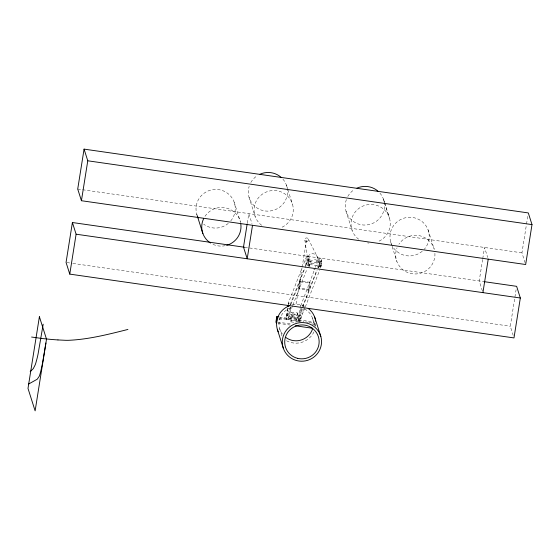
<?xml version="1.0" encoding="UTF-8"?>
<svg xmlns="http://www.w3.org/2000/svg" width="560" height="560" viewBox="0 0 560 560"><rect width="100%" height="100%" fill="white"/><g stroke="black" fill="none" stroke-linecap="round" stroke-linejoin="round"><path stroke-width="0.42" stroke-dasharray="2.8 2.1" d="M318.22 267.505L321.608 258.811L320.334 268.471L321.608 258.811L318.892 258.419L315.504 267.113M292.572 305.83L290.374 311.416L288.169 319.809L286.811 319.62L287.868 307.888M287.91 308.014L286.811 319.62M288.204 304.493L288.33 302.988L301.966 268.226M288.169 319.809L288.533 315.427L290.374 306.593M290.71 307.398L290.374 311.416L287.658 311.031L288.757 308.231M290.955 304.381L305.536 266.448M305.046 307.622L299.313 321.412L297.955 321.216L298.326 316.834L300.153 308M299.313 321.412L299.684 317.03L303.534 305.172L317.086 270.403M300.482 308.805L300.146 312.823L297.955 321.216M300.734 305.788L315.217 267.834M303.24 308.693L302.862 313.215L300.146 312.823L302.33 307.23M303.408 306.677L303.534 305.172L300.818 304.78L300.321 307.195M288.176 304.619L288.33 302.988L291.039 303.38L290.542 305.788M305.816 265.72L309.225 257.033L307.951 266.693L309.379 265.384L310.072 260.12L309.225 257.033L306.509 256.641L305.235 266.301L308.021 265.195L308.714 259.924L306.509 256.641L303.1 265.328M319.032 266.77L319.725 261.506L318.892 258.419L317.618 268.079L319.032 266.77L320.39 266.966M297.584 312.998L296.737 318.409L290.906 317.583L290.472 320.292C291.305 325.248 293.048 313.894 291.767 312.158L297.584 312.998L298.109 315.217L297.087 322.007M247.317 223.062L248.815 213.619L251.993 223.622M290.927 317.562L291.767 312.158M298.9 287.938L300.034 280.847L309.869 282.261L310.163 283.171L309.036 290.262L299.194 288.848L298.9 287.938L308.742 289.352L309.036 290.262M299.194 288.848L300.328 281.757L300.034 280.847M296.576 322.021L296.723 318.416M308.742 289.352L309.869 282.261M314.965 325.948L315.322 323.715M315.455 326.389L315.693 324.898M482.615 259.49L479.206 280.952L482.384 290.962M482.755 258.636L484.526 247.471L487.704 257.481M513.198 335.419L510.286 326.249L516.089 289.723M525.126 262.857L521.948 252.847L526.407 224.819M526.54 223.972L527.758 216.328M296.058 303.919L301.98 267.967M302.12 267.106L306.635 239.715M302.603 306.53L316.526 270.879M305.319 306.922L319.788 269.871M290.129 304.738L304.136 269.094M292.845 305.13L306.852 269.486M300.902 318.5L286.363 316.428L286.769 313.607L301.329 315.693L300.937 318.5L301.315 315.693M306.803 264.082L307.195 261.289L321.734 263.368L321.664 264.677L321.321 266.189L306.775 264.103L307.174 261.282M321.72 263.375L321.314 266.182M286.755 313.621L286.363 316.428M278.964 319.179L294.679 318.682L303.681 321.391M77.721 189.042L521.948 252.847M244.727 247.275L482.86 281.477M308.714 259.924L310.072 260.12M319.725 261.506L321.083 261.702M308.021 265.195L309.379 265.384M300.328 281.757L310.163 283.171M66.92 262.563L72.121 263.312M72.982 263.438L510.286 326.249M292.285 313.796L298.088 314.58M291.34 314.867L297.157 315.7M287.175 315.238L288.533 315.427M298.326 316.834L299.684 317.03M292.033 316.589L297.85 317.429M279.349 317.023L314.692 322.105M278.859 318.08L301.273 321.3M305.585 321.923L308.175 322.294M309.036 322.42L315.07 323.281M290.472 320.292L296.296 321.125M290.976 321.881L296.072 322.609M277.662 322.112L291.452 324.093M278.033 323.295L290.101 325.031M311.864 323.848L315.14 324.835M308.294 238.959L317.191 256.536M428.078 229.887L434.231 249.242A19.67 19.299 -17.6 0 0 418.362 235.522A19.67 19.299 -17.6 0 0 398.944 244.174M383.817 200.319L384.335 201.957M384.594 202.776L389.536 218.365M383.39 199.01L384.433 202.286M384.692 203.112L389.116 217.056M390.691 242.025L396.844 261.38M346.003 211.141L352.149 230.503M317.338 256.893L319.361 263.256M286.405 185.08L292.558 204.435M307.804 259.987L309.827 266.35M312.41 317.947L314.867 325.654M249.018 197.211L255.171 216.573M279.615 328.594L282.219 336.791M234.115 202.027L240.268 221.382M196.728 214.165L197.512 216.622M304.857 240.128L307.741 259.742M309.96 266.679A5.012 4.921 -17.6 0 1 311.99 260.421A5.012 4.921 -17.6 0 1 318.514 261.597A5.012 4.921 -17.6 0 1 318.038 268.128M315.189 269.521A5.012 4.921 -17.6 0 1 313.768 269.514M313.95 331.905A19.67 19.299 -17.6 0 1 285.376 340.088M292.271 304.948A19.67 19.299 -17.6 0 1 305.83 306.894M304.647 308.973A17.248 16.926 -17.6 0 1 313.418 323.876M282.282 333.984A17.248 16.926 -17.6 0 1 292.754 307.265M204.981 216.314A19.67 19.299 -17.6 0 1 225.092 207.774A19.67 19.299 -17.6 0 1 240.597 222.719M225.288 245.693A19.67 19.299 -17.6 0 1 211.736 243.747M197.155 215.474A19.67 19.299 -17.6 0 1 206.038 191.989A19.67 19.299 -17.6 0 1 230.93 196.469A19.67 19.299 -17.6 0 1 230.307 221.438M228.305 223.384A19.67 19.299 -17.6 0 1 203.672 224.203M261.688 225.302A19.67 19.299 -17.6 0 1 260.631 195.517A19.67 19.299 -17.6 0 1 290.542 199.815A19.67 19.299 -17.6 0 1 280.28 227.969M282.926 179.165A19.67 19.299 -17.6 0 1 271.859 210.7A19.67 19.299 -17.6 0 1 249.158 186.319M250.817 182.504A19.67 19.299 -17.6 0 1 257.523 175.518M358.666 239.232A19.67 19.299 -17.6 0 1 357.609 209.447A19.67 19.299 -17.6 0 1 387.527 213.745A19.67 19.299 -17.6 0 1 377.258 241.899M368.984 243.054A19.67 19.299 -17.6 0 1 367.591 242.907M379.911 193.095A19.67 19.299 -17.6 0 1 379.89 218.064A19.67 19.299 -17.6 0 1 354.879 222.453A19.67 19.299 -17.6 0 1 346.605 198.94M347.795 196.434A19.67 19.299 -17.6 0 1 354.508 189.448M434.924 253.309A19.67 19.299 -17.6 0 1 412.279 273.784A19.67 19.299 -17.6 0 1 397.019 247.863M422.268 251.244A19.67 19.299 -17.6 0 1 390.46 241.136A19.67 19.299 -17.6 0 1 414.47 217.833A19.67 19.299 -17.6 0 1 424.27 249.298M311.388 263.396A5.012 4.921 -17.6 0 0 317.45 257.229A5.012 4.921 -17.6 0 0 309.05 255.199A5.012 4.921 -17.6 0 0 311.388 263.396M306.089 241.43A1.827 1.792 -17.6 0 0 308.413 239.302A1.827 1.792 -17.6 0 0 305.396 238.406A1.827 1.792 -17.6 0 0 306.089 241.43"/><path stroke-width="0.84" d="M288.036 306.509L288.12 305.501M43.197 324.177L38.101 353.85A28.959 2.464 -81.8 0 1 37.205 357.896L35.882 362.81A44.541 3.787 -81.8 0 1 35.203 364.826L33.278 368.641L30.184 371.644M244.727 247.275L72.401 222.523L66.059 262.437L69.762 274.113L513.989 337.925L520.331 298.004L516.628 286.328L483.728 281.603M84.07 149.121L77.721 189.042L81.424 200.718L525.658 264.523L532 224.602L528.297 212.926L84.07 149.121L87.773 160.797L81.424 200.718M69.762 274.113L76.104 234.199L72.401 222.523M247.177 223.916L243.495 247.093L247.198 258.769L252.518 225.295M276.766 316.652L275.933 321.867L276.311 323.05L277.137 317.835L276.766 316.652L278.488 316.904M482.909 292.628L488.229 259.147M45.913 343.007L42.819 361.494A30.289 2.576 -81.8 0 1 39.263 376.278L37.254 379.197L28.525 384.097M127.918 329.448C108.381 334.355 88.599 339.458 68.383 340.312A32.844 5.67 9 0 1 65.359 340.291L57.967 339.934M87.773 160.797L532 224.602M76.104 234.199L520.331 298.004M295.274 325.773L312.515 328.251M31.57 337.043L41.391 338.401A38.668 6.678 9 0 0 43.862 338.695L50.4 339.353A73.815 12.747 9 0 0 57.967 339.934M314.678 317.121L320.831 336.476A19.67 19.299 -17.6 0 1 297.052 360.668A19.67 19.299 -17.6 0 1 287.889 328.524A19.67 19.299 -17.6 0 1 320.831 336.476M276.724 320.439L276.927 321.076M277.291 329.259L283.444 348.614M197.512 216.622L202.881 233.52M308.161 308.385A19.67 19.299 -17.6 0 1 315.665 321.125M278.236 331.842A19.67 19.299 -17.6 0 1 289.569 305.718M312.662 328.65A17.248 16.926 -17.6 0 1 285.705 337.4M240.828 224.077A19.67 19.299 -17.6 0 1 226.653 245.357M210.539 243.04A19.67 19.299 -17.6 0 1 203.609 218.729M198.289 217.987A19.67 19.299 -17.6 0 1 197.673 216.748M260.001 174.202A19.67 19.299 -17.6 0 1 280.973 177.212M356.979 188.132A19.67 19.299 -17.6 0 1 377.951 191.142M39.396 316.736L28 388.423L35.126 410.879L46.515 339.185L39.396 316.736M297.654 358.358A17.248 16.926 -17.6 0 0 318.507 337.141A17.248 16.926 -17.6 0 0 289.611 330.162A17.248 16.926 -17.6 0 0 297.654 358.358"/></g></svg>
